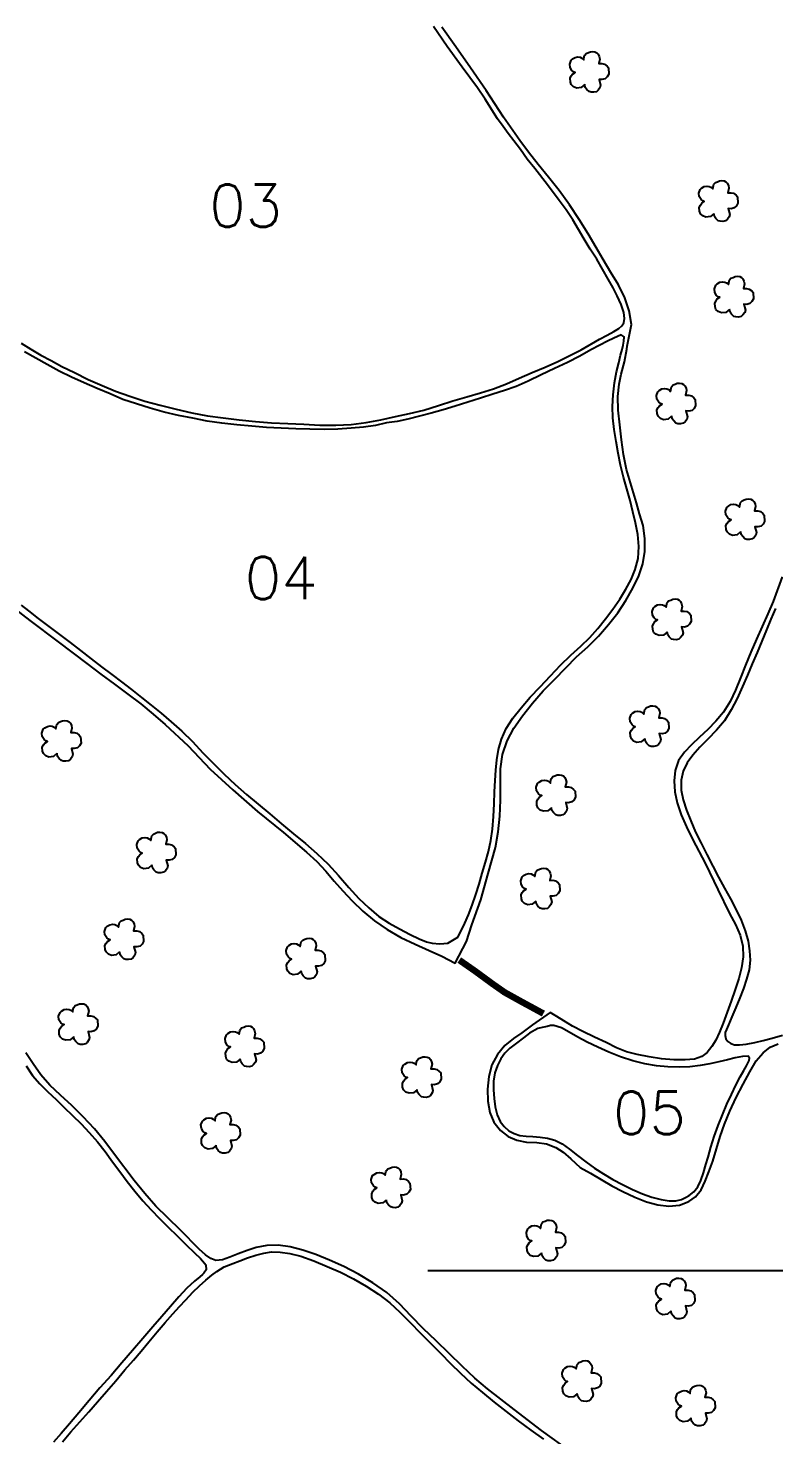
# Model space of a CAD drawing. Extents: x 726621 to 729771, y 7813734 to 7818189.
# Drawn here: x 728223 to 728565, y 7815525 to 7816170 of the extents above; entities that cross this region are included whole.
import ezdxf

# ---------------------------------------------------------------- set-up
doc = ezdxf.new("R2010")
doc.units = 0
doc.header["$MEASUREMENT"] = 0
doc.linetypes.add('CONTINUO', pattern=[0])
for name, color, linetype in [('01140001344', 1, 'Continuous'), ('01140001344003', 5, 'Continuous'), ('01140001344004', 5, 'Continuous'), ('01140001344005', 5, 'Continuous'), ('01140001344007', 5, 'Continuous'), ('01140001344012', 5, 'Continuous'), ('01140001344013', 5, 'Continuous'), ('_SIMBOLO ARVORE', 118, 'Continuous'), ('ESTRADA', 1, 'Continuous'), ('TEXTO_NUN_TAL', 7, 'Continuous')]:
    doc.layers.add(name, color=color, linetype=linetype)
doc.styles.add('Simplex', font='simplex.shx')

msp = doc.modelspace()

# ---------------------------------------------------------------- linework, layer by layer
at = {"color": 8}
msp.add_line((728406.54, 7815600), (728649.92, 7815600), dxfattribs=at)
at = {"layer": '01140001344'}
for points in [[(728211.82, 7815907.53), (728224.01, 7815898.24), (728237.01, 7815888.45), (728250.07, 7815878.48), (728256.48, 7815873.63), (728262.76, 7815868.99), (728268.89, 7815864.5), (728274.82, 7815859.97), (728280.49, 7815855.28), (728286.07, 7815850.55), (728286.07, 7815850.55), (728296.67, 7815840.72), (728306.77, 7815830.11), (728317.11, 7815820.51), (728328.4, 7815810.69), (728340.31, 7815800.97), (728350.97, 7815791.92), (728355.64, 7815787.7), (728359.73, 7815783.22), (728363.64, 7815778.71), (728367.58, 7815774.17), (728371.89, 7815769.68), (728376.71, 7815764.98), (728382.06, 7815760.47), (728387.91, 7815756.43), (728394.26, 7815752.91), (728400.79, 7815749.74), (728407.13, 7815746.92), (728412.94, 7815744.31), (728419.1, 7815741.05), (728424.39, 7815750.96), (728426.83, 7815758.62), (728430.85, 7815770.04), (728434.23, 7815782.18), (728437.6, 7815794.19), (728438.88, 7815801.28), (728439.58, 7815808.48), (728439.92, 7815815.83), (728439.9, 7815823.2), (728439.98, 7815830.26), (728440.85, 7815836.84), (728442.96, 7815843), (728446.09, 7815848.8), (728450.09, 7815854.57), (728454.6, 7815860.36), (728459.48, 7815865.94), (728464.76, 7815871.17), (728469.88, 7815876.52), (728474.75, 7815881.66), (728479.92, 7815886.2), (728484.92, 7815891.06), (728489.48, 7815896.37), (728493.71, 7815901.83), (728497.45, 7815907.51), (728500.65, 7815913.14), (728503.36, 7815918.7), (728505.2, 7815924.3), (728506.19, 7815929.96), (728506.17, 7815935.9), (728505.31, 7815941.79), (728503.74, 7815947.21), (728502.26, 7815952.2), (728500.95, 7815956.79), (728497.78, 7815967.59), (728496.42, 7815974.4), (728495.44, 7815981.2), (728494.65, 7815988), (728493.97, 7815994.7), (728493.79, 7816001), (728494.39, 7816006.73), (728495.26, 7816011.29), (728496.82, 7816017), (728497.95, 7816022.76), (728498.1, 7816024.16), (728500.03, 7816034.04), (728498.96, 7816040.35), (728496.92, 7816046.33), (728494.05, 7816052.2), (728490.62, 7816057.98), (728487.06, 7816063.92), (728483.78, 7816069.42), (728480.15, 7816075.6), (728476.04, 7816082.3), (728471.64, 7816088.92), (728466.79, 7816095.6), (728462.02, 7816101.71), (728457.26, 7816107.49), (728452.73, 7816113.19), (728448.72, 7816118.51), (728441.32, 7816129.12), (728433.39, 7816141.35), (728426.22, 7816151.8), (728419.42, 7816161.52), (728412.93, 7816170.42)], [(728569.2, 7815918.36), (728565.09, 7815906.91), (728562.52, 7815901.33), (728557.37, 7815889.7), (728554.81, 7815883.76), (728552.32, 7815877.79), (728550.05, 7815871.92), (728547.77, 7815866.29), (728545.24, 7815861.09), (728542.2, 7815856.26), (728538.75, 7815852.02), (728535.07, 7815848.31), (728531.23, 7815844.77), (728527.63, 7815841.27), (728524.35, 7815837.9), (728521.63, 7815834.01), (728520.1, 7815829.41), (728519.55, 7815824.71), (728519.87, 7815819.68), (728521.02, 7815814.57), (728522.84, 7815809.16), (728525.26, 7815803.57), (728527.98, 7815797.92), (728533.98, 7815786.6), (728539.7, 7815774.92), (728544.99, 7815763.86), (728547.83, 7815758.85), (728549.95, 7815753.83), (728551.08, 7815748.83), (728551.22, 7815743.89), (728550.56, 7815738.92), (728549.3, 7815734.04), (728547.62, 7815728.98), (728545.73, 7815723.61), (728542.08, 7815713.59), (728540.4, 7815709.37), (728538.77, 7815705.8), (728536.86, 7815702.76), (728534.78, 7815700.13), (728532.32, 7815698.25), (728528.98, 7815697.07), (728524.66, 7815696.66), (728519.41, 7815696.71), (728513.75, 7815697.19), (728508.08, 7815698.08), (728502.61, 7815699.11), (728497.69, 7815700.35), (728493.16, 7815702.28), (728488.4, 7815704.61), (728483.07, 7815707.11), (728477.74, 7815709.76), (728473.01, 7815712.23), (728468.99, 7815714.6), (728465.74, 7815716.6), (728462.7, 7815718.49), (728462.7, 7815718.49), (728454.53, 7815712.77), (728449.64, 7815709.15), (728445.88, 7815706.54), (728441.94, 7815703.25), (728438.5, 7815699.21), (728435.99, 7815694.4), (728434.59, 7815689.04), (728434.01, 7815683.33), (728434.11, 7815677.7), (728435.03, 7815672.56), (728436.88, 7815668.04), (728439.88, 7815664.28), (728443.42, 7815661.61), (728447.44, 7815659.83), (728451.91, 7815658.94), (728456.52, 7815658.76), (728461.03, 7815658.19), (728465.25, 7815656.53), (728468.7, 7815654.34), (728472.24, 7815651.33), (728476.46, 7815647.37), (728481.22, 7815644.77), (728486.08, 7815641.79), (728490.98, 7815638.97), (728496.11, 7815636.31), (728501.49, 7815633.63), (728506.89, 7815631.53), (728512.12, 7815630.25), (728517.13, 7815629.64), (728522.13, 7815630.03), (728526.3, 7815631.65), (728529.37, 7815633.91), (728531.96, 7815637.01), (728533.83, 7815640.98), (728535.51, 7815645.37), (728537.35, 7815650.23), (728539.07, 7815655.83), (728540.66, 7815661.53), (728542.69, 7815667.2), (728545.21, 7815673.16), (728548.02, 7815679.44), (728551.27, 7815685.51), (728554.32, 7815691.2), (728557.28, 7815696.19), (728560.46, 7815699.98), (728563.73, 7815702.53), (728567.32, 7815704.12)], [(728472.3, 7815516.84), (728458.78, 7815526.66), (728446.13, 7815536.23), (728433.93, 7815545.79), (728428.12, 7815550.73), (728422.4, 7815556.1), (728410.42, 7815567.83), (728404.44, 7815573.44), (728398.92, 7815579.17), (728393.6, 7815584.74), (728387.8, 7815589.9), (728381.37, 7815594.45), (728374.72, 7815598.45), (728368.02, 7815601.9), (728361.44, 7815604.87), (728355.15, 7815607.33), (728349.19, 7815609.46), (728343.42, 7815610.99), (728337.88, 7815611.67), (728332.63, 7815611.48), (728327.87, 7815610.59), (728323.65, 7815609.23), (728319.53, 7815607.71), (728315.71, 7815606.11), (728312.39, 7815604.92), (728309.36, 7815604.72), (728307.06, 7815605.59), (728304.63, 7815607.23), (728301.69, 7815609.87), (728292.99, 7815618.65), (728281.8, 7815629.57), (728276.65, 7815635.41), (728271.87, 7815641.33), (728262.87, 7815653.28), (728258.37, 7815659.29), (728253.56, 7815665.1), (728248.46, 7815670.61), (728243.21, 7815675.74), (728238.1, 7815680.49), (728233.19, 7815685.06), (728228.99, 7815689.78), (728225.52, 7815694.81), (728222.11, 7815699.94)]]:
    msp.add_lwpolyline(points, dxfattribs=at)
at = {"layer": '01140001344003'}
msp.add_lwpolyline([(728220.02, 7816025.43), (728224.48, 7816022.69), (728229.01, 7816020.04), (728233.68, 7816017.48), (728238.7, 7816014.82), (728244.4, 7816012), (728250.73, 7816008.89), (728257.1, 7816006.05), (728263.25, 7816003.52), (728269.82, 7816001.21), (728276.65, 7815998.92), (728283.82, 7815996.99), (728291.11, 7815995.16), (728298.29, 7815993.47), (728305.48, 7815992.23), (728312.71, 7815991.22), (728320.07, 7815990.3), (728327.45, 7815989.53), (728334.9, 7815988.95), (728342.38, 7815988.57), (728349.72, 7815988.29), (728357.05, 7815987.9), (728364.32, 7815987.81), (728371.45, 7815988.19), (728378.32, 7815989.05), (728385.03, 7815990.37), (728391.68, 7815991.84), (728398.23, 7815993.28), (728404.82, 7815994.81), (728411.42, 7815996.89), (728418.01, 7815999.06), (728424.49, 7816000.89), (728430.8, 7816002.68), (728436.77, 7816004.5), (728442.61, 7816006.91), (728448.56, 7816009.42), (728454.46, 7816012.05), (728460.39, 7816014.54), (728466.18, 7816017.16), (728471.73, 7816019.84), (728476.9, 7816022.49), (728485.31, 7816027.27), (728488.82, 7816029.21), (728491.85, 7816030.87), (728494.23, 7816032.23), (728495.64, 7816033.51), (728496.49, 7816034.86), (728496.83, 7816036.77), (728496.55, 7816039.57), (728495.32, 7816043.22), (728493.49, 7816047.23), (728491.61, 7816050.84), (728489.35, 7816054.9), (728486.77, 7816059.4), (728484.05, 7816063.99), (728481.08, 7816068.64), (728478.33, 7816073.23), (728475.73, 7816077.63), (728473.04, 7816082.1), (728470, 7816086.62), (728466.91, 7816090.89), (728461.54, 7816098.15), (728455.63, 7816105.56), (728452.21, 7816109.93), (728449.03, 7816114.31), (728446.01, 7816118.31), (728443.4, 7816121.7), (728441.08, 7816124.9), (728438.58, 7816128.45), (728432.82, 7816137.42), (728429.35, 7816142.57), (728422.39, 7816152.17), (728415.45, 7816161.66), (728409.14, 7816170.71)], dxfattribs=at)
at = {"layer": '01140001344004'}
msp.add_lwpolyline([(728219.95, 7815905.27), (728223.36, 7815902.7), (728227.84, 7815899.24), (728232.74, 7815895.45), (728237.61, 7815891.83), (728242.42, 7815888.18), (728247.24, 7815884.43), (728252.08, 7815880.74), (728256.89, 7815877.03), (728261.56, 7815873.52), (728266.04, 7815870.1), (728270.57, 7815866.62), (728275.13, 7815862.99), (728279.68, 7815859.41), (728284.19, 7815855.73), (728288.85, 7815851.75), (728293.73, 7815847.45), (728298.67, 7815842.8), (728303.38, 7815837.62), (728308.16, 7815832.6), (728313.13, 7815827.81), (728318.21, 7815823.05), (728323.44, 7815818.5), (728328.68, 7815814), (728334.01, 7815809.54), (728339.44, 7815805.04), (728344.94, 7815800.47), (728350.37, 7815795.96), (728355.65, 7815791.41), (728360.78, 7815786.52), (728365.53, 7815781.23), (728370.28, 7815775.81), (728374.98, 7815770.75), (728379.49, 7815766.39), (728384.05, 7815762.54), (728388.77, 7815759.44), (728393.65, 7815756.74), (728398.45, 7815754.28), (728402.65, 7815752.18), (728405.91, 7815750.87), (728408.63, 7815750.22), (728412.1, 7815749.96), (728415.68, 7815750.19), (728420.4, 7815752.97), (728421.99, 7815756.21), (728423.58, 7815759.4), (728425.21, 7815763.24), (728426.93, 7815767.64), (728428.57, 7815772.54), (728430.07, 7815777.29), (728431.49, 7815782.35), (728433.02, 7815787.34), (728434.46, 7815792.27), (728435.52, 7815797.26), (728436.26, 7815802.58), (728436.72, 7815808.29), (728436.98, 7815814.23), (728437.21, 7815819.68), (728437.53, 7815824.8), (728437.83, 7815829.56), (728438.23, 7815834.31), (728439.02, 7815839.09), (728440.41, 7815843.85), (728442.55, 7815848.7), (728445.65, 7815853.49), (728449.43, 7815858.21), (728453.61, 7815863.05), (728458.15, 7815867.91), (728462.81, 7815872.92), (728467.51, 7815877.84), (728472.15, 7815882.4), (728476.85, 7815886.51), (728480.98, 7815890.51), (728484.62, 7815894.61), (728488.15, 7815898.96), (728491.52, 7815903.45), (728494.61, 7815908.03), (728497.41, 7815912.62), (728499.85, 7815917.09), (728501.76, 7815921.67), (728503.04, 7815926.67), (728503.42, 7815932.15), (728502.9, 7815937.79), (728501.83, 7815943.03), (728500.71, 7815948.11), (728499.47, 7815953.35), (728497.83, 7815958.63), (728496.34, 7815964.09), (728494.99, 7815969.56), (728493.92, 7815975.04), (728493, 7815980.45), (728492.15, 7815985.85), (728491.5, 7815991.27), (728491.29, 7815996.5), (728491.59, 7816001.82), (728492.23, 7816007.32), (728493.14, 7816012.31), (728494.2, 7816016.53), (728495.04, 7816020), (728495.68, 7816022.61), (728496.22, 7816024.64), (728496.46, 7816026.4), (728496.7, 7816028.44), (728495.26, 7816029.4), (728491.9, 7816027.84), (728488.96, 7816026.39), (728485.56, 7816024.63), (728481.34, 7816022.38), (728476.32, 7816019.57), (728470.67, 7816016.68), (728464.68, 7816013.83), (728458.6, 7816010.96), (728452.66, 7816008.07), (728447.08, 7816005.67), (728441.82, 7816003.79), (728436.39, 7816002.1), (728430.71, 7816000.28), (728424.87, 7815998.44), (728419.1, 7815996.57), (728413.58, 7815994.94), (728408.16, 7815993.39), (728402.73, 7815992.08), (728397.39, 7815990.64), (728392.44, 7815989.59), (728387.66, 7815988.91), (728382.55, 7815987.74), (728377.06, 7815987.02), (728371.36, 7815986.47), (728365.35, 7815986.06), (728359.05, 7815985.93), (728352.48, 7815986), (728345.98, 7815986.13), (728339.29, 7815986.45), (728332.54, 7815986.85), (728325.76, 7815987.4), (728318.94, 7815988.01), (728312.13, 7815988.83), (728305.4, 7815989.79), (728298.75, 7815991.04), (728292.1, 7815992.37), (728285.58, 7815993.79), (728279.17, 7815995.63), (728272.88, 7815997.63), (728266.68, 7815999.73), (728260.85, 7816002.24), (728254.81, 7816004.67), (728248.85, 7816007.28), (728243.03, 7816009.93), (728237.37, 7816012.72), (728231.95, 7816015.64), (728226.7, 7816018.61), (728221.55, 7816021.6)], dxfattribs=at)
at = {"layer": '01140001344005'}
msp.add_lwpolyline([(728539.81, 7815666.6), (728541.79, 7815671.53), (728543.78, 7815676.34), (728545.88, 7815680.85), (728547.95, 7815685.08), (728549.88, 7815688.9), (728551.51, 7815691.8), (728552.87, 7815694.03), (728554.04, 7815696.39), (728554.16, 7815697.54), (728553.62, 7815698.4), (728550.93, 7815698.31), (728547.57, 7815697.67), (728544.13, 7815696.76), (728540.12, 7815695.86), (728535.9, 7815694.94), (728531.52, 7815694.12), (728526.82, 7815693.47), (728521.83, 7815693.28), (728516.7, 7815693.45), (728511.46, 7815693.99), (728506.11, 7815694.9), (728500.61, 7815696.24), (728495.03, 7815698.05), (728489.63, 7815700.19), (728484.52, 7815702.45), (728479.74, 7815704.75), (728475.34, 7815707.06), (728471.38, 7815709.37), (728467.96, 7815711.44), (728464.47, 7815712.5), (728462.93, 7815712.44), (728461.29, 7815712.05), (728459.07, 7815711.52), (728456.98, 7815711.11), (728453.29, 7815709.02), (728450.42, 7815706.8), (728447.22, 7815704.42), (728444.25, 7815702.02), (728441.93, 7815699.73), (728440.04, 7815697.17), (728438.51, 7815694.15), (728437.35, 7815690.77), (728436.74, 7815686.97), (728436.67, 7815682.96), (728436.95, 7815678.94), (728437.49, 7815675.16), (728438.44, 7815671.49), (728439.76, 7815668.44), (728441.55, 7815666.09), (728443.77, 7815664.2), (728446.2, 7815662.9), (728448.82, 7815662.04), (728451.67, 7815661.64), (728454.83, 7815661.5), (728458.14, 7815661.3), (728461.52, 7815660.8), (728464.81, 7815659.8), (728468.17, 7815658.16), (728471.6, 7815655.71), (728475.21, 7815652.89), (728479.01, 7815649.98), (728483, 7815647.05), (728487.16, 7815644.34), (728491.47, 7815641.87), (728495.97, 7815639.56), (728500.46, 7815637.29), (728505.01, 7815635.25), (728509.41, 7815633.69), (728513.57, 7815632.62), (728517.32, 7815632.05), (728520.38, 7815632.1), (728522.94, 7815632.7), (728524.86, 7815633.5), (728526.56, 7815634.53), (728528.61, 7815636.19), (728530.44, 7815638.46), (728531.79, 7815641.29), (728533.06, 7815644.81), (728534.2, 7815648.62), (728535.23, 7815652.12), (728536.5, 7815656.69), (728537.99, 7815661.61)], close=True, dxfattribs=at)
at = {"layer": '01140001344007'}
msp.add_lwpolyline([(728566.07, 7815903.77), (728564.04, 7815898.93), (728561.97, 7815893.95), (728559.89, 7815888.84), (728557.71, 7815883.64), (728555.47, 7815878.42), (728553.29, 7815873.24), (728551.01, 7815867.93), (728548.53, 7815862.51), (728545.79, 7815857.26), (728542.65, 7815852.31), (728538.96, 7815847.9), (728535.1, 7815843.9), (728531.42, 7815840.17), (728528.17, 7815836.56), (728525.59, 7815832.93), (728523.78, 7815829.16), (728522.86, 7815825.03), (728522.89, 7815820.49), (728523.79, 7815815.94), (728525.34, 7815811.22), (728527.26, 7815806.3), (728529.45, 7815801.23), (728531.97, 7815796.1), (728534.59, 7815790.84), (728537.29, 7815785.53), (728539.99, 7815780.45), (728542.64, 7815775.51), (728545.39, 7815770.52), (728547.99, 7815765.6), (728550.29, 7815760.77), (728552.21, 7815755.91), (728553.51, 7815751.22), (728554.23, 7815746.74), (728554.45, 7815742.46), (728554, 7815738.05), (728552.85, 7815733.75), (728551.38, 7815729.5), (728549.72, 7815725.19), (728547.92, 7815720.76), (728546.1, 7815716.41), (728544.55, 7815712.8), (728543.55, 7815710.59), (728543.08, 7815709.27), (728542.97, 7815707.81), (728543.38, 7815706.36), (728544.23, 7815705.12), (728545.54, 7815704.19), (728547.25, 7815703.64), (728549.53, 7815703.53), (728552.65, 7815703.83), (728556.64, 7815704.73), (728560.49, 7815705.62), (728564.55, 7815706.62), (728569.31, 7815707.96)], dxfattribs=at)
at = {"layer": '01140001344012'}
msp.add_lwpolyline([(728238.89, 7815521.45), (728242.8, 7815525.98), (728246.92, 7815530.64), (728251.03, 7815535.17), (728255, 7815539.74), (728259.08, 7815544.5), (728263.35, 7815549.5), (728267.57, 7815554.45), (728271.47, 7815558.92), (728275, 7815563.12), (728278.63, 7815567.4), (728282.43, 7815571.91), (728286.12, 7815576.16), (728289.57, 7815580.16), (728292.62, 7815583.53), (728295.55, 7815586.62), (728298.76, 7815590.08), (728301.81, 7815593.06), (728304.68, 7815595.63), (728307.44, 7815597.93), (728309.75, 7815599.67), (728313.18, 7815601.7), (728317.03, 7815603.26), (728320.26, 7815604.5), (728323.84, 7815605.82), (728327.73, 7815607.04), (728331.36, 7815608.05), (728334.91, 7815608.57), (728338.76, 7815608.55), (728343.21, 7815607.93), (728348.38, 7815606.6), (728354.2, 7815604.53), (728360.34, 7815601.97), (728366.46, 7815599.26), (728372.48, 7815596.29), (728378.35, 7815592.95), (728383.93, 7815589.24), (728389.08, 7815585.27), (728393.8, 7815580.92), (728398.47, 7815576.2), (728403.16, 7815571.37), (728407.87, 7815566.71), (728412.48, 7815562.05), (728416.99, 7815557.4), (728421.58, 7815552.89), (728426.41, 7815548.39), (728431.61, 7815544.03), (728437.03, 7815539.73), (728442.51, 7815535.44), (728448.08, 7815531.11), (728453.83, 7815526.88), (728459.61, 7815522.61)], dxfattribs=at)
at = {"layer": '01140001344013'}
msp.add_lwpolyline([(728222.25, 7815693.9), (728225.2, 7815689.57), (728228.59, 7815685.65), (728232.22, 7815682.03), (728235.98, 7815678.49), (728239.78, 7815674.87), (728243.6, 7815671.12), (728247.44, 7815667.29), (728251.25, 7815663.31), (728254.96, 7815659.1), (728258.49, 7815654.59), (728261.9, 7815649.99), (728265.22, 7815645.44), (728268.66, 7815640.86), (728272.17, 7815636.42), (728275.85, 7815632.09), (728279.65, 7815627.89), (728283.5, 7815623.91), (728287.48, 7815619.99), (728291.52, 7815615.93), (728295.76, 7815611.85), (728299.48, 7815608.21), (728302.2, 7815605.5), (728304.03, 7815603.5), (728304.7, 7815602.59), (728304.85, 7815600.35), (728303.84, 7815598.86), (728303.14, 7815598.19), (728301.9, 7815597.14), (728299.49, 7815595.11), (728296.05, 7815591.96), (728292.36, 7815587.97), (728288.45, 7815583.53), (728284.57, 7815579.02), (728280.35, 7815574.17), (728275.84, 7815568.89), (728271.1, 7815563.32), (728266.24, 7815557.66), (728261.21, 7815551.96), (728256.09, 7815546.2), (728251.17, 7815540.35), (728246.49, 7815534.81), (728242.22, 7815529.76), (728238.35, 7815525.3), (728234.8, 7815521.26)], dxfattribs=at)
at = {"layer": '_SIMBOLO ARVORE', "linetype": 'CONTINUO'}
for points in [[(728478.58, 7816144.11, 0), (728476.96, 7816142.75, 0), (728474.91, 7816142.51, 0), (728473.44, 7816143.08, 0), (728472.4, 7816144.1, 0), (728471.97, 7816145.27, 0), (728471.86, 7816147, 0), (728472.42, 7816148.09, 0), (728473.01, 7816148.9, 0), (728474.19, 7816149.7, 0), (728473.44, 7816149.94, 0), (728472.7, 7816150.55, 0), (728471.82, 7816151.93, 0), (728471.67, 7816153.57, 0), (728472.3, 7816155.28, 0), (728472.96, 7816155.89, 0), (728474.16, 7816156.62, 0), (728475.43, 7816156.79, 0), (728476.45, 7816156.65, 0), (728477.25, 7816156.28, 0), (728478.12, 7816155.49, 0), (728478.39, 7816156.99, 0), (728478.61, 7816157.59, 0), (728479.27, 7816158.42, 0), (728480.24, 7816158.78, 0), (728481.2, 7816159.2, 0), (728482.27, 7816159.3, 0), (728483.28, 7816159.16, 0), (728484.11, 7816158.72, 0), (728484.72, 7816158.06, 0), (728485.25, 7816157, 0), (728485.46, 7816155.83, 0), (728484.98, 7816153.73, 0), (728486.45, 7816153.75, 0), (728487.66, 7816153.46, 0), (728488.81, 7816152.55, 0), (728489.44, 7816151.83, 0), (728489.61, 7816148.94, 0), (728488.91, 7816147.65, 0), (728487.97, 7816146.79, 0), (728486.49, 7816146.39, 0), (728485.19, 7816146.51, 0), (728485.88, 7816143.81, 0), (728485.56, 7816142.66, 0), (728484.78, 7816141.56, 0), (728483.93, 7816140.88, 0), (728482.71, 7816140.58, 0), (728481.5, 7816140.65, 0), (728480.59, 7816140.91, 0), (728479.55, 7816141.93, 0), (728478.84, 7816142.85, 0), (728478.63, 7816144.25, 0)], [(728537.83, 7816084.9, 0), (728536.21, 7816083.54, 0), (728534.16, 7816083.3, 0), (728532.69, 7816083.87, 0), (728531.65, 7816084.89, 0), (728531.22, 7816086.06, 0), (728531.11, 7816087.79, 0), (728531.67, 7816088.88, 0), (728532.26, 7816089.69, 0), (728533.44, 7816090.49, 0), (728532.69, 7816090.73, 0), (728531.95, 7816091.34, 0), (728531.07, 7816092.72, 0), (728530.91, 7816094.36, 0), (728531.54, 7816096.06, 0), (728532.21, 7816096.68, 0), (728533.41, 7816097.41, 0), (728534.68, 7816097.58, 0), (728535.69, 7816097.44, 0), (728536.49, 7816097.07, 0), (728537.37, 7816096.28, 0), (728537.64, 7816097.78, 0), (728537.86, 7816098.38, 0), (728538.52, 7816099.21, 0), (728539.49, 7816099.57, 0), (728540.45, 7816099.99, 0), (728541.52, 7816100.09, 0), (728542.53, 7816099.94, 0), (728543.36, 7816099.51, 0), (728543.97, 7816098.85, 0), (728544.5, 7816097.79, 0), (728544.71, 7816096.61, 0), (728544.23, 7816094.52, 0), (728545.69, 7816094.54, 0), (728546.91, 7816094.25, 0), (728548.05, 7816093.34, 0), (728548.69, 7816092.62, 0), (728548.86, 7816089.73, 0), (728548.15, 7816088.44, 0), (728547.21, 7816087.58, 0), (728545.73, 7816087.18, 0), (728544.44, 7816087.29, 0), (728545.13, 7816084.6, 0), (728544.81, 7816083.45, 0), (728544.03, 7816082.35, 0), (728543.18, 7816081.67, 0), (728541.96, 7816081.37, 0), (728540.75, 7816081.44, 0), (728539.84, 7816081.7, 0), (728538.8, 7816082.72, 0), (728538.09, 7816083.64, 0), (728537.88, 7816085.04, 0)], [(728544.98, 7816041, 0), (728543.36, 7816039.64, 0), (728541.31, 7816039.4, 0), (728539.84, 7816039.97, 0), (728538.8, 7816040.99, 0), (728538.37, 7816042.16, 0), (728538.26, 7816043.89, 0), (728538.82, 7816044.98, 0), (728539.41, 7816045.79, 0), (728540.59, 7816046.59, 0), (728539.84, 7816046.83, 0), (728539.1, 7816047.44, 0), (728538.22, 7816048.82, 0), (728538.07, 7816050.46, 0), (728538.7, 7816052.17, 0), (728539.36, 7816052.78, 0), (728540.56, 7816053.51, 0), (728541.83, 7816053.68, 0), (728542.85, 7816053.54, 0), (728543.65, 7816053.17, 0), (728544.52, 7816052.39, 0), (728544.79, 7816053.88, 0), (728545.01, 7816054.48, 0), (728545.67, 7816055.31, 0), (728546.64, 7816055.67, 0), (728547.6, 7816056.09, 0), (728548.67, 7816056.19, 0), (728549.68, 7816056.05, 0), (728550.51, 7816055.61, 0), (728551.12, 7816054.95, 0), (728551.65, 7816053.89, 0), (728551.86, 7816052.72, 0), (728551.38, 7816050.62, 0), (728552.85, 7816050.64, 0), (728554.06, 7816050.35, 0), (728555.21, 7816049.44, 0), (728555.84, 7816048.72, 0), (728556.01, 7816045.83, 0), (728555.31, 7816044.54, 0), (728554.37, 7816043.68, 0), (728552.88, 7816043.28, 0), (728551.59, 7816043.4, 0), (728552.28, 7816040.7, 0), (728551.96, 7816039.55, 0), (728551.18, 7816038.45, 0), (728550.33, 7816037.77, 0), (728549.11, 7816037.47, 0), (728547.9, 7816037.54, 0), (728546.99, 7816037.8, 0), (728545.95, 7816038.82, 0), (728545.24, 7816039.74, 0), (728545.03, 7816041.14, 0)], [(728518.42, 7815992, 0), (728516.8, 7815990.64, 0), (728514.75, 7815990.4, 0), (728513.28, 7815990.97, 0), (728512.24, 7815991.99, 0), (728511.81, 7815993.16, 0), (728511.7, 7815994.89, 0), (728512.26, 7815995.98, 0), (728512.85, 7815996.79, 0), (728514.03, 7815997.59, 0), (728513.28, 7815997.83, 0), (728512.54, 7815998.44, 0), (728511.66, 7815999.82, 0), (728511.51, 7816001.46, 0), (728512.14, 7816003.16, 0), (728512.8, 7816003.77, 0), (728514, 7816004.51, 0), (728515.27, 7816004.68, 0), (728516.29, 7816004.54, 0), (728517.09, 7816004.17, 0), (728517.96, 7816003.38, 0), (728518.23, 7816004.88, 0), (728518.45, 7816005.48, 0), (728519.11, 7816006.31, 0), (728520.08, 7816006.67, 0), (728521.04, 7816007.09, 0), (728522.11, 7816007.19, 0), (728523.12, 7816007.04, 0), (728523.95, 7816006.61, 0), (728524.56, 7816005.95, 0), (728525.09, 7816004.89, 0), (728525.3, 7816003.71, 0), (728524.82, 7816001.62, 0), (728526.29, 7816001.64, 0), (728527.5, 7816001.35, 0), (728528.65, 7816000.44, 0), (728529.28, 7815999.71, 0), (728529.45, 7815996.83, 0), (728528.75, 7815995.54, 0), (728527.81, 7815994.67, 0), (728526.32, 7815994.28, 0), (728525.03, 7815994.39, 0), (728525.72, 7815991.7, 0), (728525.4, 7815990.55, 0), (728524.62, 7815989.45, 0), (728523.77, 7815988.77, 0), (728522.55, 7815988.47, 0), (728521.34, 7815988.54, 0), (728520.43, 7815988.8, 0), (728519.39, 7815989.82, 0), (728518.68, 7815990.74, 0), (728518.47, 7815992.14, 0)], [(728550.09, 7815938.91, 0), (728548.47, 7815937.55, 0), (728546.41, 7815937.32, 0), (728544.95, 7815937.89, 0), (728543.91, 7815938.91, 0), (728543.48, 7815940.08, 0), (728543.36, 7815941.8, 0), (728543.93, 7815942.89, 0), (728544.52, 7815943.7, 0), (728545.7, 7815944.5, 0), (728544.95, 7815944.74, 0), (728544.2, 7815945.36, 0), (728543.33, 7815946.73, 0), (728543.17, 7815948.37, 0), (728543.8, 7815950.08, 0), (728544.47, 7815950.69, 0), (728545.67, 7815951.43, 0), (728546.94, 7815951.6, 0), (728547.95, 7815951.45, 0), (728548.75, 7815951.08, 0), (728549.63, 7815950.3, 0), (728549.9, 7815951.79, 0), (728550.12, 7815952.39, 0), (728550.77, 7815953.22, 0), (728551.75, 7815953.58, 0), (728552.7, 7815954, 0), (728553.78, 7815954.1, 0), (728554.79, 7815953.96, 0), (728555.61, 7815953.52, 0), (728556.23, 7815952.86, 0), (728556.76, 7815951.8, 0), (728556.97, 7815950.63, 0), (728556.48, 7815948.53, 0), (728557.95, 7815948.55, 0), (728559.17, 7815948.26, 0), (728560.31, 7815947.35, 0), (728560.95, 7815946.63, 0), (728561.12, 7815943.74, 0), (728560.41, 7815942.45, 0), (728559.47, 7815941.59, 0), (728557.99, 7815941.19, 0), (728556.69, 7815941.31, 0), (728557.39, 7815938.61, 0), (728557.07, 7815937.46, 0), (728556.29, 7815936.37, 0), (728555.43, 7815935.68, 0), (728554.21, 7815935.38, 0), (728553.01, 7815935.46, 0), (728552.1, 7815935.71, 0), (728551.06, 7815936.73, 0), (728550.35, 7815937.65, 0), (728550.14, 7815939.05, 0)], [(728516.38, 7815892.97, 0), (728514.76, 7815891.61, 0), (728512.7, 7815891.38, 0), (728511.24, 7815891.95, 0), (728510.2, 7815892.97, 0), (728509.77, 7815894.14, 0), (728509.65, 7815895.86, 0), (728510.21, 7815896.95, 0), (728510.81, 7815897.76, 0), (728511.99, 7815898.56, 0), (728511.24, 7815898.8, 0), (728510.49, 7815899.42, 0), (728509.62, 7815900.79, 0), (728509.46, 7815902.43, 0), (728510.09, 7815904.14, 0), (728510.75, 7815904.75, 0), (728511.96, 7815905.49, 0), (728513.23, 7815905.66, 0), (728514.24, 7815905.51, 0), (728515.04, 7815905.14, 0), (728515.92, 7815904.36, 0), (728516.18, 7815905.85, 0), (728516.41, 7815906.45, 0), (728517.06, 7815907.28, 0), (728518.04, 7815907.64, 0), (728518.99, 7815908.06, 0), (728520.07, 7815908.16, 0), (728521.08, 7815908.02, 0), (728521.9, 7815907.58, 0), (728522.51, 7815906.92, 0), (728523.05, 7815905.86, 0), (728523.26, 7815904.69, 0), (728522.77, 7815902.59, 0), (728524.24, 7815902.61, 0), (728525.46, 7815902.32, 0), (728526.6, 7815901.41, 0), (728527.24, 7815900.69, 0), (728527.41, 7815897.8, 0), (728526.7, 7815896.51, 0), (728525.76, 7815895.65, 0), (728524.28, 7815895.25, 0), (728522.98, 7815895.37, 0), (728523.68, 7815892.67, 0), (728523.36, 7815891.52, 0), (728522.58, 7815890.43, 0), (728521.72, 7815889.74, 0), (728520.5, 7815889.44, 0), (728519.29, 7815889.52, 0), (728518.39, 7815889.77, 0), (728517.35, 7815890.79, 0), (728516.64, 7815891.71, 0), (728516.43, 7815893.11, 0)], [(728506.16, 7815843.97, 0), (728504.54, 7815842.61, 0), (728502.49, 7815842.37, 0), (728501.02, 7815842.94, 0), (728499.98, 7815843.96, 0), (728499.55, 7815845.13, 0), (728499.44, 7815846.86, 0), (728500, 7815847.95, 0), (728500.59, 7815848.76, 0), (728501.77, 7815849.56, 0), (728501.02, 7815849.8, 0), (728500.28, 7815850.41, 0), (728499.4, 7815851.79, 0), (728499.25, 7815853.43, 0), (728499.88, 7815855.13, 0), (728500.54, 7815855.75, 0), (728501.75, 7815856.48, 0), (728503.01, 7815856.65, 0), (728504.03, 7815856.51, 0), (728504.83, 7815856.14, 0), (728505.71, 7815855.35, 0), (728505.97, 7815856.85, 0), (728506.19, 7815857.45, 0), (728506.85, 7815858.28, 0), (728507.83, 7815858.64, 0), (728508.78, 7815859.06, 0), (728509.85, 7815859.16, 0), (728510.86, 7815859.02, 0), (728511.69, 7815858.58, 0), (728512.3, 7815857.92, 0), (728512.84, 7815856.86, 0), (728513.04, 7815855.68, 0), (728512.56, 7815853.59, 0), (728514.03, 7815853.61, 0), (728515.24, 7815853.32, 0), (728516.39, 7815852.41, 0), (728517.02, 7815851.69, 0), (728517.19, 7815848.8, 0), (728516.49, 7815847.51, 0), (728515.55, 7815846.65, 0), (728514.07, 7815846.25, 0), (728512.77, 7815846.36, 0), (728513.46, 7815843.67, 0), (728513.14, 7815842.52, 0), (728512.36, 7815841.42, 0), (728511.51, 7815840.74, 0), (728510.29, 7815840.44, 0), (728509.08, 7815840.51, 0), (728508.17, 7815840.77, 0), (728507.13, 7815841.79, 0), (728506.43, 7815842.71, 0), (728506.21, 7815844.11, 0)], [(728236.4, 7815837.19, 0), (728234.78, 7815835.83, 0), (728232.73, 7815835.6, 0), (728231.27, 7815836.17, 0), (728230.23, 7815837.19, 0), (728229.8, 7815838.36, 0), (728229.68, 7815840.08, 0), (728230.24, 7815841.17, 0), (728230.83, 7815841.98, 0), (728232.02, 7815842.78, 0), (728231.26, 7815843.02, 0), (728230.52, 7815843.64, 0), (728229.65, 7815845.01, 0), (728229.49, 7815846.65, 0), (728230.12, 7815848.36, 0), (728230.78, 7815848.97, 0), (728231.99, 7815849.71, 0), (728233.26, 7815849.88, 0), (728234.27, 7815849.73, 0), (728235.07, 7815849.36, 0), (728235.95, 7815848.58, 0), (728236.21, 7815850.08, 0), (728236.44, 7815850.67, 0), (728237.09, 7815851.5, 0), (728238.07, 7815851.86, 0), (728239.02, 7815852.29, 0), (728240.09, 7815852.38, 0), (728241.11, 7815852.24, 0), (728241.93, 7815851.8, 0), (728242.54, 7815851.14, 0), (728243.08, 7815850.08, 0), (728243.29, 7815848.91, 0), (728242.8, 7815846.81, 0), (728244.27, 7815846.83, 0), (728245.48, 7815846.54, 0), (728246.63, 7815845.63, 0), (728247.27, 7815844.91, 0), (728247.44, 7815842.02, 0), (728246.73, 7815840.73, 0), (728245.79, 7815839.87, 0), (728244.31, 7815839.47, 0), (728243.01, 7815839.59, 0), (728243.7, 7815836.89, 0), (728243.39, 7815835.74, 0), (728242.61, 7815834.65, 0), (728241.75, 7815833.96, 0), (728240.53, 7815833.66, 0), (728239.32, 7815833.74, 0), (728238.41, 7815833.99, 0), (728237.38, 7815835.01, 0), (728236.67, 7815835.93, 0), (728236.45, 7815837.33, 0)], [(728463.26, 7815812.32, 0), (728461.64, 7815810.96, 0), (728459.58, 7815810.73, 0), (728458.12, 7815811.3, 0), (728457.08, 7815812.32, 0), (728456.65, 7815813.49, 0), (728456.53, 7815815.21, 0), (728457.09, 7815816.3, 0), (728457.69, 7815817.11, 0), (728458.87, 7815817.91, 0), (728458.12, 7815818.15, 0), (728457.37, 7815818.77, 0), (728456.5, 7815820.14, 0), (728456.34, 7815821.78, 0), (728456.97, 7815823.49, 0), (728457.63, 7815824.1, 0), (728458.84, 7815824.84, 0), (728460.11, 7815825.01, 0), (728461.12, 7815824.86, 0), (728461.92, 7815824.49, 0), (728462.8, 7815823.71, 0), (728463.06, 7815825.2, 0), (728463.29, 7815825.8, 0), (728463.94, 7815826.63, 0), (728464.92, 7815826.99, 0), (728465.87, 7815827.41, 0), (728466.95, 7815827.51, 0), (728467.96, 7815827.37, 0), (728468.78, 7815826.93, 0), (728469.4, 7815826.27, 0), (728469.93, 7815825.21, 0), (728470.14, 7815824.04, 0), (728469.65, 7815821.94, 0), (728471.12, 7815821.96, 0), (728472.34, 7815821.67, 0), (728473.48, 7815820.76, 0), (728474.12, 7815820.04, 0), (728474.29, 7815817.15, 0), (728473.58, 7815815.86, 0), (728472.64, 7815815, 0), (728471.16, 7815814.6, 0), (728469.86, 7815814.72, 0), (728470.56, 7815812.02, 0), (728470.24, 7815810.87, 0), (728469.46, 7815809.78, 0), (728468.6, 7815809.09, 0), (728467.38, 7815808.79, 0), (728466.17, 7815808.87, 0), (728465.27, 7815809.12, 0), (728464.23, 7815810.14, 0), (728463.52, 7815811.06, 0), (728463.31, 7815812.46, 0)], [(728279.95, 7815786, 0), (728278.33, 7815784.64, 0), (728276.27, 7815784.4, 0), (728274.81, 7815784.97, 0), (728273.77, 7815785.99, 0), (728273.34, 7815787.16, 0), (728273.23, 7815788.89, 0), (728273.79, 7815789.98, 0), (728274.38, 7815790.78, 0), (728275.56, 7815791.59, 0), (728274.81, 7815791.83, 0), (728274.07, 7815792.44, 0), (728273.19, 7815793.82, 0), (728273.03, 7815795.45, 0), (728273.66, 7815797.16, 0), (728274.33, 7815797.77, 0), (728275.53, 7815798.51, 0), (728276.8, 7815798.68, 0), (728277.81, 7815798.53, 0), (728278.61, 7815798.16, 0), (728279.49, 7815797.38, 0), (728279.76, 7815798.88, 0), (728279.98, 7815799.48, 0), (728280.64, 7815800.31, 0), (728281.61, 7815800.67, 0), (728282.57, 7815801.09, 0), (728283.64, 7815801.19, 0), (728284.65, 7815801.04, 0), (728285.48, 7815800.61, 0), (728286.09, 7815799.95, 0), (728286.62, 7815798.89, 0), (728286.83, 7815797.71, 0), (728286.35, 7815795.62, 0), (728287.81, 7815795.64, 0), (728289.03, 7815795.35, 0), (728290.17, 7815794.44, 0), (728290.81, 7815793.71, 0), (728290.98, 7815790.83, 0), (728290.27, 7815789.53, 0), (728289.33, 7815788.67, 0), (728287.85, 7815788.28, 0), (728286.56, 7815788.39, 0), (728287.25, 7815785.7, 0), (728286.93, 7815784.55, 0), (728286.15, 7815783.45, 0), (728285.29, 7815782.77, 0), (728284.08, 7815782.47, 0), (728282.87, 7815782.54, 0), (728281.96, 7815782.8, 0), (728280.92, 7815783.82, 0), (728280.21, 7815784.74, 0), (728280, 7815786.13, 0)], [(728456.1, 7815769.44, 0), (728454.49, 7815768.09, 0), (728452.43, 7815767.85, 0), (728450.97, 7815768.42, 0), (728449.93, 7815769.44, 0), (728449.5, 7815770.61, 0), (728449.38, 7815772.34, 0), (728449.94, 7815773.43, 0), (728450.53, 7815774.23, 0), (728451.72, 7815775.04, 0), (728450.96, 7815775.28, 0), (728450.22, 7815775.89, 0), (728449.35, 7815777.26, 0), (728449.19, 7815778.9, 0), (728449.82, 7815780.61, 0), (728450.48, 7815781.22, 0), (728451.69, 7815781.96, 0), (728452.96, 7815782.13, 0), (728453.97, 7815781.98, 0), (728454.77, 7815781.61, 0), (728455.65, 7815780.83, 0), (728455.91, 7815782.33, 0), (728456.14, 7815782.93, 0), (728456.79, 7815783.76, 0), (728457.77, 7815784.11, 0), (728458.72, 7815784.54, 0), (728459.79, 7815784.64, 0), (728460.81, 7815784.49, 0), (728461.63, 7815784.06, 0), (728462.24, 7815783.39, 0), (728462.78, 7815782.34, 0), (728462.99, 7815781.16, 0), (728462.5, 7815779.06, 0), (728463.97, 7815779.09, 0), (728465.19, 7815778.79, 0), (728466.33, 7815777.89, 0), (728466.97, 7815777.16, 0), (728467.14, 7815774.27, 0), (728466.43, 7815772.98, 0), (728465.49, 7815772.12, 0), (728464.01, 7815771.73, 0), (728462.71, 7815771.84, 0), (728463.41, 7815769.14, 0), (728463.09, 7815768, 0), (728462.31, 7815766.9, 0), (728461.45, 7815766.21, 0), (728460.23, 7815765.92, 0), (728459.02, 7815765.99, 0), (728458.12, 7815766.25, 0), (728457.08, 7815767.27, 0), (728456.37, 7815768.19, 0), (728456.15, 7815769.58, 0)], [(728265.13, 7815746.19, 0), (728263.52, 7815744.84, 0), (728261.46, 7815744.6, 0), (728260, 7815745.17, 0), (728258.96, 7815746.19, 0), (728258.53, 7815747.36, 0), (728258.41, 7815749.09, 0), (728258.97, 7815750.18, 0), (728259.56, 7815750.98, 0), (728260.75, 7815751.79, 0), (728259.99, 7815752.03, 0), (728259.25, 7815752.64, 0), (728258.38, 7815754.02, 0), (728258.22, 7815755.65, 0), (728258.85, 7815757.36, 0), (728259.51, 7815757.97, 0), (728260.72, 7815758.71, 0), (728261.99, 7815758.88, 0), (728263, 7815758.73, 0), (728263.8, 7815758.36, 0), (728264.68, 7815757.58, 0), (728264.94, 7815759.08, 0), (728265.17, 7815759.68, 0), (728265.82, 7815760.51, 0), (728266.8, 7815760.86, 0), (728267.75, 7815761.29, 0), (728268.83, 7815761.39, 0), (728269.84, 7815761.24, 0), (728270.66, 7815760.81, 0), (728271.27, 7815760.15, 0), (728271.81, 7815759.09, 0), (728272.02, 7815757.91, 0), (728271.53, 7815755.82, 0), (728273, 7815755.84, 0), (728274.22, 7815755.55, 0), (728275.36, 7815754.64, 0), (728276, 7815753.91, 0), (728276.17, 7815751.03, 0), (728275.46, 7815749.73, 0), (728274.52, 7815748.87, 0), (728273.04, 7815748.48, 0), (728271.74, 7815748.59, 0), (728272.44, 7815745.89, 0), (728272.12, 7815744.75, 0), (728271.34, 7815743.65, 0), (728270.48, 7815742.97, 0), (728269.26, 7815742.67, 0), (728268.05, 7815742.74, 0), (728267.15, 7815743, 0), (728266.11, 7815744.02, 0), (728265.4, 7815744.94, 0), (728265.18, 7815746.33, 0)], [(728348.47, 7815737.36, 0), (728346.85, 7815736, 0), (728344.79, 7815735.76, 0), (728343.33, 7815736.33, 0), (728342.29, 7815737.35, 0), (728341.86, 7815738.52, 0), (728341.75, 7815740.25, 0), (728342.31, 7815741.34, 0), (728342.9, 7815742.15, 0), (728344.08, 7815742.95, 0), (728343.33, 7815743.19, 0), (728342.58, 7815743.8, 0), (728341.71, 7815745.18, 0), (728341.55, 7815746.82, 0), (728342.18, 7815748.52, 0), (728342.85, 7815749.14, 0), (728344.05, 7815749.87, 0), (728345.32, 7815750.04, 0), (728346.33, 7815749.9, 0), (728347.13, 7815749.53, 0), (728348.01, 7815748.74, 0), (728348.28, 7815750.24, 0), (728348.5, 7815750.84, 0), (728349.16, 7815751.67, 0), (728350.13, 7815752.03, 0), (728351.08, 7815752.45, 0), (728352.16, 7815752.55, 0), (728353.17, 7815752.4, 0), (728353.99, 7815751.97, 0), (728354.61, 7815751.31, 0), (728355.14, 7815750.25, 0), (728355.35, 7815749.07, 0), (728354.86, 7815746.98, 0), (728356.33, 7815747, 0), (728357.55, 7815746.71, 0), (728358.69, 7815745.8, 0), (728359.33, 7815745.08, 0), (728359.5, 7815742.19, 0), (728358.79, 7815740.9, 0), (728357.85, 7815740.04, 0), (728356.37, 7815739.64, 0), (728355.08, 7815739.75, 0), (728355.77, 7815737.06, 0), (728355.45, 7815735.91, 0), (728354.67, 7815734.81, 0), (728353.81, 7815734.13, 0), (728352.59, 7815733.83, 0), (728351.39, 7815733.9, 0), (728350.48, 7815734.16, 0), (728349.44, 7815735.18, 0), (728348.73, 7815736.1, 0), (728348.52, 7815737.5, 0)], [(728244.09, 7815707.28, 0), (728242.47, 7815705.92, 0), (728240.41, 7815705.69, 0), (728238.95, 7815706.25, 0), (728237.91, 7815707.27, 0), (728237.48, 7815708.44, 0), (728237.37, 7815710.17, 0), (728237.93, 7815711.26, 0), (728238.52, 7815712.07, 0), (728239.7, 7815712.87, 0), (728238.95, 7815713.11, 0), (728238.2, 7815713.73, 0), (728237.33, 7815715.1, 0), (728237.17, 7815716.74, 0), (728237.8, 7815718.45, 0), (728238.47, 7815719.06, 0), (728239.67, 7815719.79, 0), (728240.94, 7815719.96, 0), (728241.95, 7815719.82, 0), (728242.75, 7815719.45, 0), (728243.63, 7815718.67, 0), (728243.9, 7815720.16, 0), (728244.12, 7815720.76, 0), (728244.78, 7815721.59, 0), (728245.75, 7815721.95, 0), (728246.71, 7815722.37, 0), (728247.78, 7815722.47, 0), (728248.79, 7815722.33, 0), (728249.61, 7815721.89, 0), (728250.23, 7815721.23, 0), (728250.76, 7815720.17, 0), (728250.97, 7815719, 0), (728250.48, 7815716.9, 0), (728251.95, 7815716.92, 0), (728253.17, 7815716.63, 0), (728254.31, 7815715.72, 0), (728254.95, 7815715, 0), (728255.12, 7815712.11, 0), (728254.41, 7815710.82, 0), (728253.47, 7815709.96, 0), (728251.99, 7815709.56, 0), (728250.7, 7815709.68, 0), (728251.39, 7815706.98, 0), (728251.07, 7815705.83, 0), (728250.29, 7815704.73, 0), (728249.43, 7815704.05, 0), (728248.21, 7815703.75, 0), (728247.01, 7815703.82, 0), (728246.1, 7815704.08, 0), (728245.06, 7815705.1, 0), (728244.35, 7815706.02, 0), (728244.14, 7815707.42, 0)], [(728320.44, 7815697.06, 0), (728318.83, 7815695.7, 0), (728316.77, 7815695.47, 0), (728315.31, 7815696.04, 0), (728314.27, 7815697.06, 0), (728313.84, 7815698.23, 0), (728313.72, 7815699.95, 0), (728314.28, 7815701.04, 0), (728314.88, 7815701.85, 0), (728316.06, 7815702.65, 0), (728315.31, 7815702.89, 0), (728314.56, 7815703.51, 0), (728313.69, 7815704.88, 0), (728313.53, 7815706.52, 0), (728314.16, 7815708.23, 0), (728314.82, 7815708.84, 0), (728316.03, 7815709.58, 0), (728317.3, 7815709.75, 0), (728318.31, 7815709.6, 0), (728319.11, 7815709.23, 0), (728319.99, 7815708.45, 0), (728320.25, 7815709.94, 0), (728320.48, 7815710.54, 0), (728321.13, 7815711.37, 0), (728322.11, 7815711.73, 0), (728323.06, 7815712.15, 0), (728324.14, 7815712.25, 0), (728325.15, 7815712.11, 0), (728325.97, 7815711.67, 0), (728326.58, 7815711.01, 0), (728327.12, 7815709.95, 0), (728327.33, 7815708.78, 0), (728326.84, 7815706.68, 0), (728328.31, 7815706.7, 0), (728329.53, 7815706.41, 0), (728330.67, 7815705.5, 0), (728331.31, 7815704.78, 0), (728331.48, 7815701.89, 0), (728330.77, 7815700.6, 0), (728329.83, 7815699.74, 0), (728328.35, 7815699.34, 0), (728327.05, 7815699.46, 0), (728327.75, 7815696.76, 0), (728327.43, 7815695.61, 0), (728326.65, 7815694.52, 0), (728325.79, 7815693.83, 0), (728324.57, 7815693.53, 0), (728323.36, 7815693.61, 0), (728322.46, 7815693.86, 0), (728321.42, 7815694.88, 0), (728320.71, 7815695.8, 0), (728320.5, 7815697.2, 0)], [(728401.62, 7815682.96, 0), (728400, 7815681.6, 0), (728397.94, 7815681.37, 0), (728396.48, 7815681.94, 0), (728395.44, 7815682.96, 0), (728395.01, 7815684.13, 0), (728394.9, 7815685.85, 0), (728395.46, 7815686.94, 0), (728396.05, 7815687.75, 0), (728397.23, 7815688.55, 0), (728396.48, 7815688.79, 0), (728395.74, 7815689.41, 0), (728394.86, 7815690.78, 0), (728394.7, 7815692.42, 0), (728395.33, 7815694.13, 0), (728396, 7815694.74, 0), (728397.2, 7815695.48, 0), (728398.47, 7815695.65, 0), (728399.48, 7815695.5, 0), (728400.28, 7815695.13, 0), (728401.16, 7815694.35, 0), (728401.43, 7815695.84, 0), (728401.65, 7815696.44, 0), (728402.31, 7815697.27, 0), (728403.28, 7815697.63, 0), (728404.24, 7815698.05, 0), (728405.31, 7815698.15, 0), (728406.32, 7815698.01, 0), (728407.14, 7815697.57, 0), (728407.76, 7815696.91, 0), (728408.29, 7815695.85, 0), (728408.5, 7815694.68, 0), (728408.01, 7815692.58, 0), (728409.48, 7815692.6, 0), (728410.7, 7815692.31, 0), (728411.84, 7815691.4, 0), (728412.48, 7815690.68, 0), (728412.65, 7815687.79, 0), (728411.94, 7815686.5, 0), (728411, 7815685.64, 0), (728409.52, 7815685.24, 0), (728408.23, 7815685.36, 0), (728408.92, 7815682.66, 0), (728408.6, 7815681.51, 0), (728407.82, 7815680.42, 0), (728406.96, 7815679.73, 0), (728405.74, 7815679.43, 0), (728404.54, 7815679.51, 0), (728403.63, 7815679.76, 0), (728402.59, 7815680.78, 0), (728401.88, 7815681.7, 0), (728401.67, 7815683.1, 0)], [(728309.4, 7815657.36, 0), (728307.79, 7815656.01, 0), (728305.73, 7815655.77, 0), (728304.27, 7815656.34, 0), (728303.23, 7815657.36, 0), (728302.8, 7815658.53, 0), (728302.68, 7815660.26, 0), (728303.24, 7815661.35, 0), (728303.83, 7815662.15, 0), (728305.02, 7815662.96, 0), (728304.26, 7815663.2, 0), (728303.52, 7815663.81, 0), (728302.65, 7815665.18, 0), (728302.49, 7815666.82, 0), (728303.12, 7815668.53, 0), (728303.78, 7815669.14, 0), (728304.99, 7815669.88, 0), (728306.26, 7815670.05, 0), (728307.27, 7815669.9, 0), (728308.07, 7815669.53, 0), (728308.95, 7815668.75, 0), (728309.21, 7815670.25, 0), (728309.44, 7815670.84, 0), (728310.09, 7815671.68, 0), (728311.07, 7815672.03, 0), (728312.02, 7815672.46, 0), (728313.09, 7815672.55, 0), (728314.11, 7815672.41, 0), (728314.93, 7815671.97, 0), (728315.54, 7815671.31, 0), (728316.08, 7815670.26, 0), (728316.29, 7815669.08, 0), (728315.8, 7815666.98, 0), (728317.27, 7815667.01, 0), (728318.49, 7815666.71, 0), (728319.63, 7815665.81, 0), (728320.27, 7815665.08, 0), (728320.44, 7815662.19, 0), (728319.73, 7815660.9, 0), (728318.79, 7815660.04, 0), (728317.31, 7815659.65, 0), (728316.01, 7815659.76, 0), (728316.71, 7815657.06, 0), (728316.39, 7815655.91, 0), (728315.61, 7815654.82, 0), (728314.75, 7815654.13, 0), (728313.53, 7815653.83, 0), (728312.32, 7815653.91, 0), (728311.42, 7815654.17, 0), (728310.38, 7815655.19, 0), (728309.67, 7815656.11, 0), (728309.45, 7815657.5, 0)], [(728387.53, 7815632.4, 0), (728385.91, 7815631.05, 0), (728383.86, 7815630.81, 0), (728382.39, 7815631.38, 0), (728381.35, 7815632.4, 0), (728380.92, 7815633.57, 0), (728380.81, 7815635.3, 0), (728381.37, 7815636.39, 0), (728381.96, 7815637.19, 0), (728383.14, 7815638, 0), (728382.39, 7815638.24, 0), (728381.65, 7815638.85, 0), (728380.77, 7815640.23, 0), (728380.62, 7815641.86, 0), (728381.25, 7815643.57, 0), (728381.91, 7815644.18, 0), (728383.11, 7815644.92, 0), (728384.38, 7815645.09, 0), (728385.4, 7815644.94, 0), (728386.2, 7815644.57, 0), (728387.07, 7815643.79, 0), (728387.34, 7815645.29, 0), (728387.56, 7815645.89, 0), (728388.22, 7815646.72, 0), (728389.19, 7815647.08, 0), (728390.15, 7815647.5, 0), (728391.22, 7815647.6, 0), (728392.23, 7815647.45, 0), (728393.06, 7815647.02, 0), (728393.67, 7815646.36, 0), (728394.2, 7815645.3, 0), (728394.41, 7815644.12, 0), (728393.93, 7815642.03, 0), (728395.4, 7815642.05, 0), (728396.61, 7815641.76, 0), (728397.76, 7815640.85, 0), (728398.39, 7815640.12, 0), (728398.56, 7815637.24, 0), (728397.86, 7815635.94, 0), (728396.92, 7815635.08, 0), (728395.44, 7815634.69, 0), (728394.14, 7815634.8, 0), (728394.83, 7815632.1, 0), (728394.51, 7815630.96, 0), (728393.73, 7815629.86, 0), (728392.88, 7815629.18, 0), (728391.66, 7815628.88, 0), (728390.45, 7815628.95, 0), (728389.54, 7815629.21, 0), (728388.5, 7815630.23, 0), (728387.8, 7815631.15, 0), (728387.58, 7815632.54, 0)], [(728458.72, 7815608.01, 0), (728457.1, 7815606.65, 0), (728455.05, 7815606.41, 0), (728453.58, 7815606.98, 0), (728452.55, 7815608, 0), (728452.12, 7815609.17, 0), (728452, 7815610.9, 0), (728452.56, 7815611.99, 0), (728453.15, 7815612.8, 0), (728454.33, 7815613.6, 0), (728453.58, 7815613.84, 0), (728452.84, 7815614.45, 0), (728451.97, 7815615.83, 0), (728451.81, 7815617.47, 0), (728452.44, 7815619.17, 0), (728453.1, 7815619.78, 0), (728454.31, 7815620.52, 0), (728455.57, 7815620.69, 0), (728456.59, 7815620.55, 0), (728457.39, 7815620.18, 0), (728458.27, 7815619.39, 0), (728458.53, 7815620.89, 0), (728458.75, 7815621.49, 0), (728459.41, 7815622.32, 0), (728460.39, 7815622.68, 0), (728461.34, 7815623.1, 0), (728462.41, 7815623.2, 0), (728463.43, 7815623.05, 0), (728464.25, 7815622.62, 0), (728464.86, 7815621.96, 0), (728465.4, 7815620.9, 0), (728465.61, 7815619.72, 0), (728465.12, 7815617.63, 0), (728466.59, 7815617.65, 0), (728467.8, 7815617.36, 0), (728468.95, 7815616.45, 0), (728469.58, 7815615.72, 0), (728469.76, 7815612.84, 0), (728469.05, 7815611.54, 0), (728468.11, 7815610.68, 0), (728466.63, 7815610.29, 0), (728465.33, 7815610.4, 0), (728466.02, 7815607.71, 0), (728465.71, 7815606.56, 0), (728464.93, 7815605.46, 0), (728464.07, 7815604.78, 0), (728462.85, 7815604.48, 0), (728461.64, 7815604.55, 0), (728460.73, 7815604.81, 0), (728459.69, 7815605.83, 0), (728458.99, 7815606.75, 0), (728458.77, 7815608.15, 0)], [(728518.13, 7815581.39, 0), (728516.51, 7815580.03, 0), (728514.46, 7815579.8, 0), (728512.99, 7815580.37, 0), (728511.95, 7815581.39, 0), (728511.52, 7815582.56, 0), (728511.41, 7815584.28, 0), (728511.97, 7815585.38, 0), (728512.56, 7815586.18, 0), (728513.74, 7815586.98, 0), (728512.99, 7815587.22, 0), (728512.25, 7815587.84, 0), (728511.37, 7815589.21, 0), (728511.22, 7815590.85, 0), (728511.85, 7815592.56, 0), (728512.51, 7815593.17, 0), (728513.72, 7815593.91, 0), (728514.98, 7815594.08, 0), (728516, 7815593.93, 0), (728516.8, 7815593.56, 0), (728517.67, 7815592.78, 0), (728517.94, 7815594.28, 0), (728518.16, 7815594.87, 0), (728518.82, 7815595.7, 0), (728519.79, 7815596.06, 0), (728520.75, 7815596.49, 0), (728521.82, 7815596.58, 0), (728522.83, 7815596.44, 0), (728523.66, 7815596, 0), (728524.27, 7815595.34, 0), (728524.8, 7815594.29, 0), (728525.01, 7815593.11, 0), (728524.53, 7815591.01, 0), (728526, 7815591.04, 0), (728527.21, 7815590.74, 0), (728528.36, 7815589.84, 0), (728528.99, 7815589.11, 0), (728529.16, 7815586.22, 0), (728528.46, 7815584.93, 0), (728527.52, 7815584.07, 0), (728526.04, 7815583.67, 0), (728524.74, 7815583.79, 0), (728525.43, 7815581.09, 0), (728525.11, 7815579.94, 0), (728524.33, 7815578.85, 0), (728523.48, 7815578.16, 0), (728522.26, 7815577.86, 0), (728521.05, 7815577.94, 0), (728520.14, 7815578.19, 0), (728519.1, 7815579.21, 0), (728518.4, 7815580.14, 0), (728518.18, 7815581.53, 0)], [(728475.11, 7815543.52, 0), (728473.49, 7815542.16, 0), (728471.44, 7815541.92, 0), (728469.97, 7815542.49, 0), (728468.93, 7815543.51, 0), (728468.5, 7815544.68, 0), (728468.39, 7815546.41, 0), (728468.95, 7815547.5, 0), (728469.54, 7815548.31, 0), (728470.72, 7815549.11, 0), (728469.97, 7815549.35, 0), (728469.23, 7815549.96, 0), (728468.35, 7815551.34, 0), (728468.2, 7815552.98, 0), (728468.83, 7815554.68, 0), (728469.49, 7815555.3, 0), (728470.7, 7815556.03, 0), (728471.96, 7815556.2, 0), (728472.98, 7815556.06, 0), (728473.78, 7815555.69, 0), (728474.66, 7815554.9, 0), (728474.92, 7815556.4, 0), (728475.14, 7815557, 0), (728475.8, 7815557.83, 0), (728476.78, 7815558.19, 0), (728477.73, 7815558.61, 0), (728478.8, 7815558.71, 0), (728479.81, 7815558.57, 0), (728480.64, 7815558.13, 0), (728481.25, 7815557.47, 0), (728481.78, 7815556.41, 0), (728481.99, 7815555.24, 0), (728481.51, 7815553.14, 0), (728482.98, 7815553.16, 0), (728484.19, 7815552.87, 0), (728485.34, 7815551.96, 0), (728485.97, 7815551.24, 0), (728486.14, 7815548.35, 0), (728485.44, 7815547.06, 0), (728484.5, 7815546.2, 0), (728483.02, 7815545.8, 0), (728481.72, 7815545.91, 0), (728482.41, 7815543.22, 0), (728482.09, 7815542.07, 0), (728481.31, 7815540.97, 0), (728480.46, 7815540.29, 0), (728479.24, 7815539.99, 0), (728478.03, 7815540.06, 0), (728477.12, 7815540.32, 0), (728476.08, 7815541.34, 0), (728475.38, 7815542.26, 0), (728475.16, 7815543.66, 0)], [(728527.35, 7815532.26, 0), (728525.73, 7815530.9, 0), (728523.67, 7815530.66, 0), (728522.21, 7815531.23, 0), (728521.17, 7815532.25, 0), (728520.74, 7815533.42, 0), (728520.63, 7815535.15, 0), (728521.19, 7815536.24, 0), (728521.78, 7815537.05, 0), (728522.96, 7815537.85, 0), (728522.21, 7815538.09, 0), (728521.47, 7815538.7, 0), (728520.59, 7815540.08, 0), (728520.43, 7815541.72, 0), (728521.06, 7815543.42, 0), (728521.73, 7815544.04, 0), (728522.93, 7815544.77, 0), (728524.2, 7815544.94, 0), (728525.21, 7815544.8, 0), (728526.01, 7815544.43, 0), (728526.89, 7815543.64, 0), (728527.16, 7815545.14, 0), (728527.38, 7815545.74, 0), (728528.04, 7815546.57, 0), (728529.01, 7815546.93, 0), (728529.97, 7815547.35, 0), (728531.04, 7815547.45, 0), (728532.05, 7815547.31, 0), (728532.88, 7815546.87, 0), (728533.49, 7815546.21, 0), (728534.02, 7815545.15, 0), (728534.23, 7815543.98, 0), (728533.75, 7815541.88, 0), (728535.21, 7815541.9, 0), (728536.43, 7815541.61, 0), (728537.57, 7815540.7, 0), (728538.21, 7815539.98, 0), (728538.38, 7815537.09, 0), (728537.67, 7815535.8, 0), (728536.73, 7815534.94, 0), (728535.25, 7815534.54, 0), (728533.96, 7815534.66, 0), (728534.65, 7815531.96, 0), (728534.33, 7815530.81, 0), (728533.55, 7815529.71, 0), (728532.69, 7815529.03, 0), (728531.48, 7815528.73, 0), (728530.27, 7815528.8, 0), (728529.36, 7815529.06, 0), (728528.32, 7815530.08, 0), (728527.61, 7815531, 0), (728527.4, 7815532.4, 0)]]:
    msp.add_polyline3d(points, dxfattribs=at)
at = {"layer": 'ESTRADA', "linetype": 'Continuous', "ltscale": 80, "const_width": 3}
msp.add_lwpolyline([(728421.01, 7815742.49), (728428.42, 7815737.32), (728436.17, 7815731.64), (728441.74, 7815727.73), (728449.27, 7815723.54), (728459.61, 7815717.92)], dxfattribs=at)

# ---------------------------------------------------------------- texts
at = {"layer": 'TEXTO_NUN_TAL', "linetype": 'Continuous', "style": 'Simplex'}
for s, p in [('03', (728306.29, 7816078.81, -639.64)), ('04', (728322.56, 7815908.04, -639.64)), ('05', (728491.54, 7815662.61, -639.64))]:
    msp.add_text(s, height=19.5, dxfattribs=at).set_placement(p)

doc.saveas('drawing.dxf')
